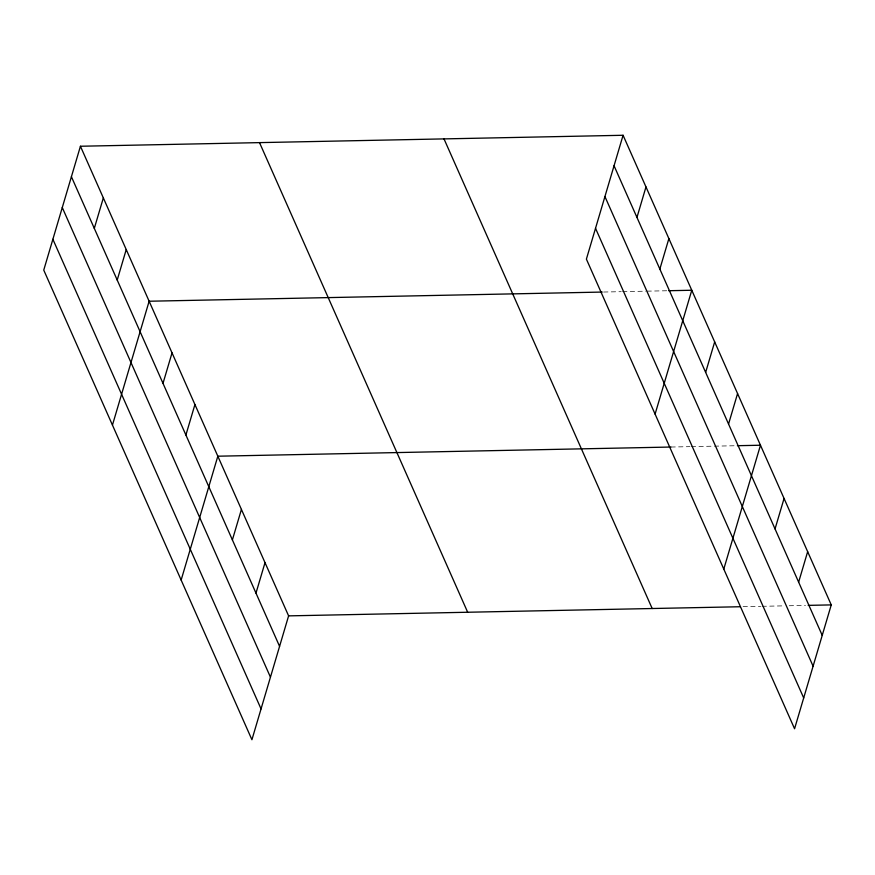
<?xml version="1.0" encoding="UTF-8"?>
<svg xmlns="http://www.w3.org/2000/svg" width="875" height="875" viewBox="0 0 875 875"><rect width="100%" height="100%" fill="white"/><g stroke="black" fill="none" stroke-linecap="round" stroke-linejoin="round"><path stroke-width="0.66" stroke-dasharray="4.38 3.28" d="M603.597 292.031L621.228 291.681M622.584 291.648L645.652 291.189M647.008 291.156L667.362 290.752M670.939 447.038L689.927 446.655M691.283 446.622L712.994 446.184M714.35 446.163L736.05 445.725M743.072 606.681L760.703 606.32M762.059 606.298L783.77 605.861M789.195 605.752L805.47 605.423"/><path stroke-width="1.31" d="M80.434 146.245L43.75 270.102L251.923 739.725L288.608 615.869L80.434 146.245L623.077 135.275L831.25 604.898L794.566 728.755L586.392 259.131L623.077 135.275M94.303 228.386L103.338 197.914M117.206 280.044L126.23 249.572M112.448 425.075L149.133 301.23L602.241 292.064M163.002 383.359L172.036 352.887M185.905 435.017L194.928 404.545M181.147 580.048L217.831 456.203L670.939 447.038M232.389 539.897L241.423 509.425M255.981 593.119L265.016 562.647M636.956 217.416L645.98 186.933M659.848 269.073L668.883 238.591M655.091 414.105L691.775 290.248L668.719 290.719M705.644 372.389L714.678 341.906M728.547 424.047L737.57 393.564M723.789 569.078L760.473 445.233L737.406 445.692M775.042 528.927L784.066 498.455M798.634 582.148L807.658 551.677M288.608 615.869L740.359 606.736M808.183 605.369L831.25 604.898M614.053 165.758L822.227 635.37M604.931 196.569L813.094 666.192M595.525 228.309L803.688 697.933M444.008 138.895L652.181 608.519M259.514 142.625L467.677 612.248M71.411 176.728L279.573 646.341M62.278 207.539L270.452 677.163M52.883 239.291L261.045 708.903"/></g></svg>
